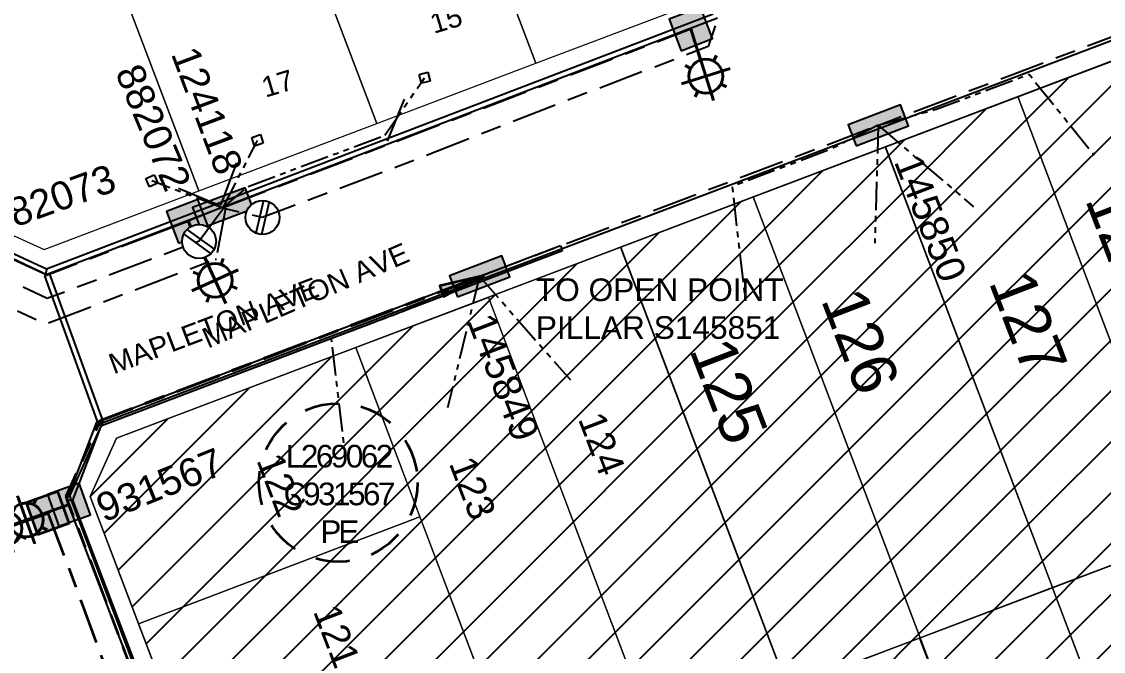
# Model space of a CAD drawing. Header units: metres. Extents: x 308667 to 309873, y 6270550 to 6271594.
# Drawn here: x 309320.8 to 309416.3, y 6271260.3 to 6271315.9 of the extents above; entities that cross this region are included whole.
import ezdxf
from ezdxf.enums import TextEntityAlignment as Align

# ---------------------------------------------------------------- set-up
doc = ezdxf.new("R2010")
doc.units = ezdxf.units.M
for name, pattern in [('Cable Exist UG', [8.2, 4, -1.2, 1.8, -1.2]), ('Dash', [5, 3, -2]), ('PHANTOMX2', [5, 2.5, -0.5, 0.5, -0.5, 0.5, -0.5])]:
    doc.linetypes.add(name, pattern=pattern)
doc.layers.get('0').update_dxf_attribs({"color": 6})
for name, color, linetype, lineweight in [('_User Miscellaneous1', 41, 'Continuous', 13), ('_User Miscellaneous3', 241, 'Continuous', 13), ('_User Miscellaneous6', 11, 'Continuous', 13), ('_User_LV_Exist', 5, 'Continuous', 35), ('Cadastre Developer_SP_NEW', 54, 'Continuous', 15), ('Cadastre Land Parcels_SP_EXT', 96, 'Continuous', 15), ('Cadastre Roads_SP_EXT', 54, 'Continuous', 15), ('Mains_LV_EXT', 161, 'Continuous', 25), ('Mains_LV_SL_EXT', 141, 'Continuous', 25)]:
    doc.layers.add(name, color=color, linetype=linetype, lineweight=lineweight)
for name, color, linetype in [('Equip_LV_EXT', 7, 'Continuous'), ('Equip_SP_SL_EXT', 7, 'Continuous'), ('Mains_LV_New_T84', 2, 'Cable x'), ('Notes', 7, 'Continuous'), ('Services_SP_EXT', 42, 'PHANTOMX2'), ('Services_SP_NEW_UG', 2, 'PHANTOMX2'), ('SupportsUG_SP_LV_EXT', 7, 'Continuous'), ('SupportsUG_SP_LV_SL_EXT', 7, 'Continuous'), ('Trench_SP_EXT', 7, 'Continuous'), ('UG_Details_SP_MISC', 7, 'Continuous')]:
    doc.layers.add(name, color=color, linetype=linetype)
doc.styles.add('COLUMN_LABEL', font='arial.ttf')
doc.styles.add('iecARIAL', font='arial.ttf', dxfattribs={"height": 2})
doc.styles.add('POLE_LABEL', font='arial.ttf', dxfattribs={"height": 2})
doc.styles.get("Standard").update_dxf_attribs({"font": 'arial.ttf'})
doc.linetypes.add('Cable New UG', pattern='A,7,-0.25,["x",Standard,S=2,R=0,X=0.2,Y=-0.8],-2.1', length=9.35)
doc.linetypes.add('Cable x', pattern='A,5,-0.25,["x",Standard,S=2,R=0,X=0,Y=-0.8],-1.5', length=6.75)

# ---------------------------------------------------------------- blocks, each defined once
blk = doc.blocks.new('COLUMN_EXT')
blk.add_hatch(color=256).paths.add_polyline_path([(-1.485, 1.485), (-1.485, -1.485), (1.485, -1.485), (1.485, 1.485)])
blk.add_lwpolyline([(-1.485, -1.485), (1.485, -1.485), (1.485, 1.485), (-1.485, 1.485)], close=True)
for tag, height, style, flags, p in [('ASSET_NUM', 2.5, 'COLUMN_LABEL', 8, (2, 2)), ('STRUCTURE_PLANT_NUMBER', 0.2, 'POLE_LABEL', 9, (1.813, 0.031)), ('STREET_CODE', 0.2, 'COLUMN_LABEL', 9, (1.813, -0.2))]:
    blk.add_attdef(tag, text='', height=height, dxfattribs=dict(style=style, flags=flags)).set_placement(p, align=Align.MIDDLE_LEFT)
at = {"flags": 9}
for tag, p in [('OWNED_BY', (1.813, -0.6)), ('STATE', (1.813, -0.8)), ('COLUMN_TYPE', (1.813, -0.4)), ('USAGE', (1.813, -1)), ('STREETNAME', (1.813, -1.6)), ('SUBURB', (1.813, -1.8)), ('LEGEND', (1.813, -1.2)), ('LOCATION', (1.813, -1.4)), ('NOTES', (1.813, -2))]:
    blk.add_attdef(tag, text='', height=0.2, dxfattribs=at).set_placement(p, align=Align.MIDDLE_LEFT)
at = {"flags": 1}
blk.add_attdef('Z', (1.813, -2.351), '', height=0.2, dxfattribs=at)
blk = doc.blocks.new('PILLAR_EXT')
blk.add_hatch(color=256).paths.add_polyline_path([(-2.475, 0.99), (-2.475, -0.99), (2.475, -0.99), (2.475, 0.99)])
blk.add_lwpolyline([(-2.475, -0.99), (2.475, -0.99), (2.475, 0.99), (-2.475, 0.99)], close=True)
at = {"style": 'iecARIAL', "flags": 8}
blk.add_attdef('ASSET_NUM', (1.5, 3.5), '', height=2.5, dxfattribs=at)
for tag, p, flags in [('OWNED_BY', (0, -0.2), 9), ('STATE', (0, -0.4), 9), ('SUPPORT_TYPE', (0, -0.6), 9), ('USAGE', (0, -0.8), 9), ('LEGEND', (0, -1), 9), ('STREETNAME', (0, -1.8), 9), ('SUBURB', (0, -2), 1), ('LOCATION', (0, -1.2), 9), ('NOTES', (0, -1.4), 9), ('PARENT', (0, -1.6), 9)]:
    blk.add_attdef(tag, p, '', height=0.2, dxfattribs=dict(flags=flags))
blk = doc.blocks.new('*U391')
at = {"lineweight": 40}
for p, q in [((0, 0), (1.76, -3.853)), ((1.447, -3.168), (3.317, -7.261)), ((3.103, -3.282), (2.906, -3.809)), ((4.429, -4.279), (0.335, -6.149)), ((0.449, -4.493), (0.976, -4.69)), ((1.661, -7.147), (1.858, -6.62)), ((4.314, -5.935), (3.787, -5.738))]:
    blk.add_line(p, q, dxfattribs=at)
blk.add_circle((2.382, -5.214), 1.5, dxfattribs=at)
at = {"style": 'iecARIAL', "flags": 8}
blk.add_attdef('ASSET_NUM', (1.5, 1.5), '', height=2.5, dxfattribs=at)
for tag, p, height, flags in [('CONSTRUCTED_VOLTAGE', (0.981, -0.653), 0.2, 9), ('CONTROL_TYPE', (0.981, -0.853), 0.2, 9), ('LANTERN_PURPOSE', (0.981, -1.053), 0.2, 9), ('LNUMBER', (2.181, -3.253), 2.5, 8), ('OPERATING_VOLTAGE', (0.981, -1.653), 0.2, 9), ('ORIENTATION', (0.981, -1.853), 0.2, 9), ('OWNED_BY', (0.981, -2.053), 0.2, 9), ('LANTERN_TYPE', (0.981, -1.253), 0.2, 9), ('NO_PHASES', (0.981, -1.453), 0.2, 9), ('STATE', (0.981, -2.253), 0.2, 9), ('CEXIST', (0.981, -2.653), 0.2, 9), ('CNEW', (0.981, -2.853), 0.2, 9), ('CNUMBER', (0.981, -3.053), 0.2, 9), ('USAGE', (0.981, -2.453), 0.2, 9), ('CREMOVE', (0.981, -3.253), 0.2, 9), ('CREPLACE', (0.981, -3.453), 0.2, 9), ('LKINGHEIGHT', (0.981, -3.653), 0.2, 9), ('LBRACKET', (0.981, -3.853), 0.2, 9), ('LBRACKETVOCAB', (0.981, -4.053), 0.2, 9), ('LCATEGORY', (0.981, -4.253), 0.2, 9), ('LCHARGE1', (0.981, -4.453), 0.2, 9), ('LCHARGE1PERCENT', (0.981, -4.653), 0.2, 9), ('LCHARGE2', (0.981, -4.853), 0.2, 9), ('LCHARGE2PERCENT', (0.981, -5.053), 0.2, 9), ('LCHARGE3', (0.981, -5.253), 0.2, 9), ('LCHARGE3PERCENT', (0.981, -5.453), 0.2, 9), ('LEXIST', (0.981, -5.653), 0.2, 9), ('LLAMP', (0.981, -5.853), 0.2, 9), ('LLAMPVOCAB', (0.981, -6.053), 0.2, 9), ('LMAST', (0.981, -6.253), 0.2, 9), ('LMASTVOCAB', (0.981, -6.453), 0.2, 9), ('LNEW', (0.981, -6.653), 0.2, 9), ('LANTNUMBER', (0.981, -6.853), 0.2, 9), ('LOUTREACH', (0.981, -7.253), 0.2, 9), ('LOUTREACHVOCAB', (0.981, -7.453), 0.2, 9), ('LRATECODE', (0.981, -7.653), 0.2, 9), ('LREMOVE', (0.981, -7.853), 0.2, 9), ('LREPLACE', (0.981, -8.053), 0.2, 9), ('LTYPE', (0.981, -8.253), 0.2, 9), ('LTYPEVOCAB', (0.981, -8.453), 0.2, 9), ('LEGEND', (0.981, -8.653), 0.2, 9), ('STREETNAME', (0.981, -9.253), 0.2, 9), ('SUBURB', (0.981, -9.453), 0.2, 1), ('LOCATION', (0.981, -8.853), 0.2, 9), ('NOTES', (0.981, -9.053), 0.2, 9)]:
    blk.add_attdef(tag, p, '', height=height, dxfattribs=dict(flags=flags))
blk = doc.blocks.new('*U390')
at = {"lineweight": 40}
for p, q in [((0, 0), (0.873, -2.749)), ((0.645, -2.031), (2.008, -6.32)), ((2.275, -2.344), (2.016, -2.843)), ((3.471, -3.494), (-0.818, -4.856)), ((-0.505, -3.227), (-0.006, -3.485)), ((0.378, -6.007), (0.637, -5.507)), ((3.158, -5.124), (2.658, -4.865))]:
    blk.add_line(p, q, dxfattribs=at)
blk.add_circle((1.326, -4.175), 1.5, dxfattribs=at)
at = {"style": 'iecARIAL', "flags": 8}
blk.add_attdef('ASSET_NUM', (1.5, 1.5), '', height=2.5, dxfattribs=at)
for tag, p, height, flags in [('CONSTRUCTED_VOLTAGE', (0.981, -0.653), 0.2, 9), ('CONTROL_TYPE', (0.981, -0.853), 0.2, 9), ('LANTERN_PURPOSE', (0.981, -1.053), 0.2, 9), ('LNUMBER', (2.181, -3.253), 2.5, 8), ('OPERATING_VOLTAGE', (0.981, -1.653), 0.2, 9), ('ORIENTATION', (0.981, -1.853), 0.2, 9), ('OWNED_BY', (0.981, -2.053), 0.2, 9), ('LANTERN_TYPE', (0.981, -1.253), 0.2, 9), ('NO_PHASES', (0.981, -1.453), 0.2, 9), ('STATE', (0.981, -2.253), 0.2, 9), ('CEXIST', (0.981, -2.653), 0.2, 9), ('CNEW', (0.981, -2.853), 0.2, 9), ('CNUMBER', (0.981, -3.053), 0.2, 9), ('USAGE', (0.981, -2.453), 0.2, 9), ('CREMOVE', (0.981, -3.253), 0.2, 9), ('CREPLACE', (0.981, -3.453), 0.2, 9), ('LKINGHEIGHT', (0.981, -3.653), 0.2, 9), ('LBRACKET', (0.981, -3.853), 0.2, 9), ('LBRACKETVOCAB', (0.981, -4.053), 0.2, 9), ('LCATEGORY', (0.981, -4.253), 0.2, 9), ('LCHARGE1', (0.981, -4.453), 0.2, 9), ('LCHARGE1PERCENT', (0.981, -4.653), 0.2, 9), ('LCHARGE2', (0.981, -4.853), 0.2, 9), ('LCHARGE2PERCENT', (0.981, -5.053), 0.2, 9), ('LCHARGE3', (0.981, -5.253), 0.2, 9), ('LCHARGE3PERCENT', (0.981, -5.453), 0.2, 9), ('LEXIST', (0.981, -5.653), 0.2, 9), ('LLAMP', (0.981, -5.853), 0.2, 9), ('LLAMPVOCAB', (0.981, -6.053), 0.2, 9), ('LMAST', (0.981, -6.253), 0.2, 9), ('LMASTVOCAB', (0.981, -6.453), 0.2, 9), ('LNEW', (0.981, -6.653), 0.2, 9), ('LANTNUMBER', (0.981, -6.853), 0.2, 9), ('LOUTREACH', (0.981, -7.253), 0.2, 9), ('LOUTREACHVOCAB', (0.981, -7.453), 0.2, 9), ('LRATECODE', (0.981, -7.653), 0.2, 9), ('LREMOVE', (0.981, -7.853), 0.2, 9), ('LREPLACE', (0.981, -8.053), 0.2, 9), ('LTYPE', (0.981, -8.253), 0.2, 9), ('LTYPEVOCAB', (0.981, -8.453), 0.2, 9), ('LEGEND', (0.981, -8.653), 0.2, 9), ('STREETNAME', (0.981, -9.253), 0.2, 9), ('SUBURB', (0.981, -9.453), 0.2, 1), ('LOCATION', (0.981, -8.853), 0.2, 9), ('NOTES', (0.981, -9.053), 0.2, 9)]:
    blk.add_attdef(tag, p, '', height=height, dxfattribs=dict(flags=flags))
blk = doc.blocks.new('CCP_EXT')
at = {"flags": 9}
for tag, p in [('STATE', (0, -1.8)), ('USAGE', (0, -1.2)), ('LEGEND', (0, -1.4)), ('LIFE_SUPPORT', (0, -1.6)), ('NOTES', (0, -2))]:
    blk.add_attdef(tag, text='', height=0.2, dxfattribs=at).set_placement(p, align=Align.MIDDLE_LEFT)
blk.add_wipeout([(0, 0.566), (0.566, 0), (0, -0.566), (-0.566, 0)])
blk.add_lwpolyline([(-0.566, 0), (0, 0.566), (0.566, 0), (0, -0.566), (-0.566, 0)])
at = {"flags": 1}
blk.add_attdef('Z', (0, 0), '', height=0.2, dxfattribs=at)
at = {"flags": 9}
for tag, p in [('CCP_TYPE', (0, 0)), ('OPERATING_VOLTAGE', (0, -0.6)), ('ORIENTATION', (0, -0.8)), ('OWNED_BY', (0, -1)), ('CONSTRUCTED_VOLTAGE', (0, -0.2)), ('NO_PHASES', (0, -0.4))]:
    blk.add_attdef(tag, text='', height=0.2, dxfattribs=at).set_placement(p, align=Align.MIDDLE_LEFT)
blk = doc.blocks.new('LV_UG_LINKS_CLOSED_EXT')
blk.add_wipeout([(-1.056, 1.057), (-1.18, 0.916), (-1.286, 0.761), (-1.371, 0.594), (-1.435, 0.417), (-1.476, 0.234), (-1.493, 0.047), (-1.487, -0.14), (-1.458, -0.326), (-1.406, -0.506), (-1.331, -0.678), (-1.236, -0.839), (-1.121, -0.988), (-0.988, -1.12), (-0.84, -1.235), (-0.679, -1.331), (-0.506, -1.406), (-0.326, -1.458), (-0.141, -1.487), (0.047, -1.493), (0.233, -1.476), (0.416, -1.435), (0.593, -1.371), (0.76, -1.286), (0.915, -1.181), (1.056, -1.057), (1.18, -0.916), (1.286, -0.761), (1.371, -0.594), (1.435, -0.417), (1.476, -0.234), (1.493, -0.047), (1.487, 0.14), (1.458, 0.326), (1.406, 0.506), (1.331, 0.678), (1.236, 0.839), (1.121, 0.988), (0.988, 1.12), (0.84, 1.235), (0.679, 1.331), (0.506, 1.406), (0.326, 1.458), (0.141, 1.487), (-0.047, 1.493), (-0.233, 1.476), (-0.416, 1.435), (-0.593, 1.371), (-0.76, 1.286), (-0.915, 1.181)])
for p, q in [((-0.25, -1.479), (-0.25, 1.479)), ((0.25, -1.479), (0.25, 1.479))]:
    blk.add_line(p, q)
blk.add_circle((0, 0), 1.5)
at = {"flags": 9}
for tag, p in [('ACTUAL_STATUS', (0, 0)), ('OPERATING_VOLTAGE', (0, -0.6)), ('ORIENTATION', (0, -0.8)), ('STATE', (0, -1)), ('CONSTRUCTED_VOLTAGE', (0, -0.2)), ('NO_PHASES', (0, -0.4)), ('SWITCH_TYPE', (0, -1.2)), ('USAGE', (0, -1.4)), ('NOTES', (0, -1.6))]:
    blk.add_attdef(tag, text='', height=0.2, dxfattribs=at).set_placement(p, align=Align.MIDDLE_LEFT)
at = {"flags": 1}
blk.add_attdef('Z', (0, 0), '', height=0.2, dxfattribs=at)
blk = doc.blocks.new('*U379')
at = {"lineweight": 40}
for p, q in [((-3.022, -3.474), (-4.541, 0.762)), ((-2.901, 0.509), (-3.141, 0)), ((0, 0), (-2.373, -0.851)), ((-1.664, -0.597), (-5.9, -2.116)), ((-5.647, -0.476), (-5.138, -0.716)), ((-4.662, -3.221), (-4.422, -2.713)), ((-1.917, -2.237), (-2.425, -1.997))]:
    blk.add_line(p, q, dxfattribs=at)
blk.add_circle((-3.782, -1.356), 1.5, dxfattribs=at)
at = {"style": 'iecARIAL', "flags": 8}
blk.add_attdef('ASSET_NUM', (1.5, 1.5), '', height=2.5, dxfattribs=at)
for tag, p, height, flags in [('CONSTRUCTED_VOLTAGE', (0.981, -0.653), 0.2, 9), ('CONTROL_TYPE', (0.981, -0.853), 0.2, 9), ('LANTERN_PURPOSE', (0.981, -1.053), 0.2, 9), ('LNUMBER', (2.181, -3.253), 2.5, 8), ('OPERATING_VOLTAGE', (0.981, -1.653), 0.2, 9), ('ORIENTATION', (0.981, -1.853), 0.2, 9), ('OWNED_BY', (0.981, -2.053), 0.2, 9), ('LANTERN_TYPE', (0.981, -1.253), 0.2, 9), ('NO_PHASES', (0.981, -1.453), 0.2, 9), ('STATE', (0.981, -2.253), 0.2, 9), ('CEXIST', (0.981, -2.653), 0.2, 9), ('CNEW', (0.981, -2.853), 0.2, 9), ('CNUMBER', (0.981, -3.053), 0.2, 9), ('USAGE', (0.981, -2.453), 0.2, 9), ('CREMOVE', (0.981, -3.253), 0.2, 9), ('CREPLACE', (0.981, -3.453), 0.2, 9), ('LKINGHEIGHT', (0.981, -3.653), 0.2, 9), ('LBRACKET', (0.981, -3.853), 0.2, 9), ('LBRACKETVOCAB', (0.981, -4.053), 0.2, 9), ('LCATEGORY', (0.981, -4.253), 0.2, 9), ('LCHARGE1', (0.981, -4.453), 0.2, 9), ('LCHARGE1PERCENT', (0.981, -4.653), 0.2, 9), ('LCHARGE2', (0.981, -4.853), 0.2, 9), ('LCHARGE2PERCENT', (0.981, -5.053), 0.2, 9), ('LCHARGE3', (0.981, -5.253), 0.2, 9), ('LCHARGE3PERCENT', (0.981, -5.453), 0.2, 9), ('LEXIST', (0.981, -5.653), 0.2, 9), ('LLAMP', (0.981, -5.853), 0.2, 9), ('LLAMPVOCAB', (0.981, -6.053), 0.2, 9), ('LMAST', (0.981, -6.253), 0.2, 9), ('LMASTVOCAB', (0.981, -6.453), 0.2, 9), ('LNEW', (0.981, -6.653), 0.2, 9), ('LANTNUMBER', (0.981, -6.853), 0.2, 9), ('LOUTREACH', (0.981, -7.253), 0.2, 9), ('LOUTREACHVOCAB', (0.981, -7.453), 0.2, 9), ('LRATECODE', (0.981, -7.653), 0.2, 9), ('LREMOVE', (0.981, -7.853), 0.2, 9), ('LREPLACE', (0.981, -8.053), 0.2, 9), ('LTYPE', (0.981, -8.253), 0.2, 9), ('LTYPEVOCAB', (0.981, -8.453), 0.2, 9), ('LEGEND', (0.981, -8.653), 0.2, 9), ('STREETNAME', (0.981, -9.253), 0.2, 9), ('SUBURB', (0.981, -9.453), 0.2, 1), ('LOCATION', (0.981, -8.853), 0.2, 9), ('NOTES', (0.981, -9.053), 0.2, 9)]:
    blk.add_attdef(tag, p, '', height=height, dxfattribs=dict(flags=flags))
blk = doc.blocks.new('*U416')
h = blk.add_hatch(color=256)
h.dxf.hatch_style = 1
h.paths.add_polyline_path([(-1.717, 3.613), (-0.452, -0.215), (0.452, 0.215)])
blk.add_line((-0.215, 0.452), (-1.717, 3.613))
at = {"flags": 128}
blk.add_lwpolyline([(-1.717, 3.613), (-0.452, -0.215), (0.452, 0.215)], close=True, dxfattribs=at)
blk.add_circle((0, 0), 0.0001)

msp = doc.modelspace()

# ---------------------------------------------------------------- hatches: boundary and pattern name
at = {"layer": 'Notes'}
h = msp.add_hatch(dxfattribs=at)
h.set_pattern_fill('ANSI31', color=256)
h.paths.add_polyline_path([(309443.823, 6271322.526), (309432.133, 6271318.099), (309446.855, 6271279.201), (309458.543, 6271283.633)], flags=16)
h.paths.add_polyline_path([(309420.443, 6271313.672), (309408.754, 6271309.245), (309423.478, 6271270.338), (309423.481, 6271270.331), (309435.166, 6271274.769)])
h.paths.add_polyline_path([(309424.839, 6271305.134), (309428.916, 6271294.525), (309434.635, 6271296.723), (309430.558, 6271307.332)], flags=24)
h.paths.add_polyline_path([(309413.242, 6271300.737), (309417.32, 6271290.128), (309423.039, 6271292.326), (309418.961, 6271302.935)], flags=24)
h.paths.add_polyline_path([(309404.819, 6271293.483), (309408.884, 6271282.906), (309414.508, 6271285.067), (309410.443, 6271295.644)], flags=24)
h = msp.add_hatch(dxfattribs=at)
h.set_pattern_fill('ANSI31', color=256)
h.paths.add_polyline_path([(309408.754, 6271309.245), (309397.064, 6271304.819), (309411.788, 6271265.913), (309423.478, 6271270.338)])
h.paths.add_polyline_path([(309413.242, 6271300.737), (309417.32, 6271290.128), (309423.039, 6271292.326), (309418.961, 6271302.935)], flags=24)
h.paths.add_polyline_path([(309404.819, 6271293.483), (309408.884, 6271282.906), (309414.508, 6271285.067), (309410.443, 6271295.644)], flags=24)
h.paths.add_polyline_path([(309389.925, 6271291.894), (309394.003, 6271281.285), (309399.722, 6271283.483), (309395.644, 6271294.092)], flags=24)
h = msp.add_hatch(dxfattribs=at)
h.set_pattern_fill('ANSI31', color=256)
h.paths.add_polyline_path([(309397.017, 6271304.801), (309385.374, 6271300.392), (309400.102, 6271261.475), (309411.79, 6271265.906), (309411.788, 6271265.913)])
h.paths.add_polyline_path([(309404.819, 6271293.483), (309408.884, 6271282.906), (309414.508, 6271285.067), (309410.443, 6271295.644)], flags=24)
h.paths.add_polyline_path([(309389.925, 6271291.894), (309394.003, 6271281.285), (309399.722, 6271283.483), (309395.644, 6271294.092)], flags=24)
h.paths.add_polyline_path([(309378.3, 6271287.486), (309382.377, 6271276.877), (309388.096, 6271279.075), (309384.019, 6271289.684)], flags=24)
h = msp.add_hatch(dxfattribs=at)
h.set_pattern_fill('ANSI31', color=256)
h.paths.add_polyline_path([(309385.374, 6271300.392), (309329.159, 6271279.105), (309326.836, 6271273.948), (309338.707, 6271242.678), (309355.837, 6271211.014), (309361.48, 6271208.914), (309412.652, 6271228.314), (309400.062, 6271261.459), (309400.102, 6271261.475)])
h.paths.add_polyline_path([(309404.819, 6271293.483), (309408.884, 6271282.906), (309414.508, 6271285.067), (309410.443, 6271295.644)], flags=24)
h.paths.add_polyline_path([(309389.925, 6271291.894), (309394.003, 6271281.285), (309399.722, 6271283.483), (309395.644, 6271294.092)], flags=24)
h.paths.add_polyline_path([(309378.3, 6271287.486), (309382.377, 6271276.877), (309388.096, 6271279.075), (309384.019, 6271289.684)], flags=24)
h.paths.add_polyline_path([(309366.824, 6271283.125), (309370.889, 6271272.548), (309376.513, 6271274.709), (309372.448, 6271285.286)], flags=24)
h.paths.add_polyline_path([(309355.696, 6271278.915), (309359.774, 6271268.304), (309365.497, 6271270.504), (309361.419, 6271281.114)], flags=24)
h.paths.add_polyline_path([(309338.769, 6271279.423), (309342.834, 6271268.845), (309348.457, 6271271.007), (309344.392, 6271281.584)], flags=24)
h.paths.add_polyline_path([(309343.969, 6271265.71), (309348.034, 6271255.132), (309353.658, 6271257.294), (309349.593, 6271267.871)], flags=24)
h.paths.add_polyline_path([(309348.707, 6271252.976), (309352.784, 6271242.367), (309358.503, 6271244.565), (309354.426, 6271255.174)], flags=24)
h.paths.add_polyline_path([(309353.683, 6271239.926), (309357.761, 6271229.317), (309363.48, 6271231.514), (309359.402, 6271242.124)], flags=24)
h.paths.add_polyline_path([(309359.675, 6271224.052), (309363.753, 6271213.443), (309369.472, 6271215.641), (309365.394, 6271226.25)], flags=24)
h.paths.add_polyline_path([(309369.233, 6271243.694), (309373.298, 6271233.117), (309378.922, 6271235.278), (309374.857, 6271245.855)], flags=24)
h.paths.add_polyline_path([(309380.062, 6271247.818), (309384.139, 6271237.209), (309389.858, 6271239.407), (309385.781, 6271250.016)], flags=24)
h.paths.add_polyline_path([(309391.762, 6271252.254), (309395.84, 6271241.645), (309401.559, 6271243.843), (309397.481, 6271254.452)], flags=24)
h.paths.add_polyline_path([(309403.912, 6271256.843), (309407.978, 6271246.266), (309413.601, 6271248.427), (309409.536, 6271259.004)], flags=24)
h = msp.add_hatch(dxfattribs=at)
h.set_pattern_fill('ANSI31', color=256)
h.paths.add_polyline_path([(309411.793, 6271265.899), (309411.79, 6271265.906), (309400.126, 6271261.484), (309412.652, 6271228.314), (309401.561, 6271224.109), (309401.585, 6271221.98), (309448.298, 6271239.979), (309442.568, 6271238.051), (309435.27, 6271235.285), (309434.048, 6271236.429), (309424.358, 6271232.755)])
h.paths.add_polyline_path([(309482.78, 6271254.906), (309471.112, 6271250.477), (309471.112, 6271250.477), (309459.495, 6271246.073), (309446.924, 6271279.227), (309458.545, 6271283.625), (309458.54, 6271283.64), (309470.231, 6271288.064)], flags=16)
h.paths.add_polyline_path([(309458.545, 6271283.625), (309446.924, 6271279.227), (309459.495, 6271246.073), (309471.093, 6271250.47)], flags=0)
h.paths.add_polyline_path([(309391.762, 6271252.254), (309395.84, 6271241.645), (309401.559, 6271243.843), (309397.481, 6271254.452)], flags=24)
h.paths.add_polyline_path([(309403.912, 6271256.843), (309407.978, 6271246.266), (309413.601, 6271248.427), (309409.536, 6271259.004)], flags=24)
h.paths.add_polyline_path([(309441.66, 6271255.717), (309446.294, 6271243.645), (309449.869, 6271245.017), (309445.235, 6271257.089)], flags=24)
h.paths.add_polyline_path([(309426.946, 6271265.576), (309431.011, 6271254.999), (309436.634, 6271257.16), (309432.569, 6271267.738)], flags=24)
h.paths.add_polyline_path([(309438.545, 6271269.974), (309442.61, 6271259.397), (309448.233, 6271261.558), (309444.168, 6271272.135)], flags=24)
h.paths.add_polyline_path([(309415.011, 6271261.07), (309419.089, 6271250.459), (309424.812, 6271252.659), (309420.734, 6271263.269)], flags=24)
h = msp.add_hatch(dxfattribs=at)
h.set_pattern_fill('ANSI31', color=256)
h.paths.add_polyline_path([(309423.481, 6271270.331), (309423.478, 6271270.338), (309411.793, 6271265.899), (309424.358, 6271232.755), (309436.027, 6271237.179)])
h.paths.add_polyline_path([(309403.912, 6271256.843), (309407.978, 6271246.266), (309413.601, 6271248.427), (309409.536, 6271259.004)], flags=24)
h.paths.add_polyline_path([(309426.946, 6271265.576), (309431.011, 6271254.999), (309436.634, 6271257.16), (309432.569, 6271267.738)], flags=24)
h.paths.add_polyline_path([(309415.011, 6271261.07), (309419.089, 6271250.459), (309424.812, 6271252.659), (309420.734, 6271263.269)], flags=24)

# ---------------------------------------------------------------- linework, layer by layer
at = {"layer": '_User Miscellaneous1', "color": 1, "flags": 128}
for points in [[(309435.166, 6271274.769), (309423.481, 6271270.331), (309408.741, 6271309.279), (309420.432, 6271313.703), (309435.166, 6271274.769)], [(309423.478, 6271270.338), (309411.788, 6271265.913), (309397.007, 6271304.83), (309408.741, 6271309.279), (309423.478, 6271270.338)], [(309411.79, 6271265.906), (309400.102, 6271261.475), (309385.367, 6271300.409), (309397.053, 6271304.847), (309411.79, 6271265.906)], [(309400.102, 6271261.475), (309388.411, 6271257.05), (309373.653, 6271295.976), (309385.367, 6271300.409), (309400.126, 6271261.484)], [(309436.027, 6271237.179), (309424.358, 6271232.755), (309411.793, 6271265.899), (309423.478, 6271270.338), (309436.027, 6271237.179)], [(309424.34, 6271232.745), (309412.646, 6271228.329), (309400.062, 6271261.459), (309411.793, 6271265.899), (309424.359, 6271232.752)], [(309412.651, 6271228.316), (309400.964, 6271223.883), (309388.417, 6271257.036), (309400.126, 6271261.484), (309412.651, 6271228.316)]]:
    msp.add_lwpolyline(points, dxfattribs=at)
at = {"layer": '_User Miscellaneous6', "lineweight": -2}
for p, q in [((309323.238, 6271293.599), (309323.013, 6271293.517)), ((309323.238, 6271293.599), (309327.99, 6271280.524)), ((309322.787, 6271293.435), (309323.013, 6271293.517)), ((309322.787, 6271293.435), (309327.539, 6271280.36)), ((309327.539, 6271280.36), (309327.764, 6271280.442)), ((309327.99, 6271280.524), (309327.764, 6271280.442))]:
    msp.add_line(p, q, dxfattribs=at)
at = {"layer": '_User_LV_Exist', "color": 2, "linetype": 'Cable Exist UG', "flags": 128}
msp.add_lwpolyline([(309361.239, 6271293.332), (309327.694, 6271280.613), (309324.691, 6271273.945), (309334.164, 6271248.96)], dxfattribs=at)
at = {"layer": '_User_LV_Exist', "color": 4, "linetype": 'Cable Exist UG', "flags": 128}
msp.add_lwpolyline([(309323.09, 6271272.49), (309324.815, 6271267.976), (309328.161, 6271258.892), (309327.718, 6271257.088), (309330.386, 6271250.193), (309333.857, 6271248.797)], dxfattribs=at)
at = {"layer": '_User_LV_Exist', "linetype": 'Dash'}
msp.add_circle((309348.734, 6271275.184), 7, dxfattribs=at)
at = {"layer": 'Cadastre Developer_SP_NEW'}
for points in [[(309388.415, 6271257.042), (309376.724, 6271252.618), (309361.988, 6271291.553), (309373.676, 6271295.985), (309388.414, 6271257.043)], [(309376.726, 6271252.611), (309365.038, 6271248.18), (309350.3, 6271287.122), (309361.991, 6271291.546), (309376.726, 6271252.611)], [(309331.104, 6271262.716), (309326.836, 6271273.948), (309329.157, 6271279.106), (309350.3, 6271287.122), (309355.944, 6271272.155), (309331.1, 6271262.715)], [(309336.068, 6271249.633), (309331.1, 6271262.715), (309355.944, 6271272.155), (309360.917, 6271259.068), (309336.067, 6271249.632)]]:
    msp.add_lwpolyline(points, dxfattribs=at)
at = {"layer": 'Cadastre Land Parcels_SP_EXT', "linetype": 'Continuous'}
for points in [[(309379.839, 6271317.393), (309382.161, 6271322.552), (309372.914, 6271346.914), (309355.519, 6271340.314), (309366.183, 6271312.217), (309379.839, 6271317.393)], [(309366.183, 6271312.217), (309355.519, 6271340.314), (309341.49, 6271334.992), (309352.152, 6271306.899), (309366.183, 6271312.217)], [(309352.152, 6271306.899), (309341.49, 6271334.992), (309340.648, 6271334.672), (309325.778, 6271329.03), (309336.438, 6271300.943), (309352.152, 6271306.899)], [(309336.438, 6271300.943), (309325.778, 6271329.03), (309308.383, 6271322.43), (309317.618, 6271298.089), (309322.783, 6271295.766), (309336.438, 6271300.943)]]:
    msp.add_lwpolyline(points, close=True, dxfattribs=at)
at = {"layer": 'Mains_LV_New_T84', "color": 2, "linetype": 'Cable Exist UG', "flags": 128}
for points in [[(309361.22, 6271293.401), (309361.22, 6271293.401), (309361.22, 6271293.401), (309373.119, 6271297.912), (309408.032, 6271311.149), (309443.097, 6271324.443), (309506.377, 6271348.347), (309512.568, 6271350.792), (309508.349, 6271353.852), (309508.349, 6271353.852), (309505.248, 6271357.293), (309505.248, 6271357.293), (309505.248, 6271357.293), (309502.572, 6271359.772), (309496.747, 6271357.985), (309481.728, 6271352.271), (309478.752, 6271356.971)], [(309361.22, 6271293.401), (309327.676, 6271280.682), (309324.672, 6271274.014), (309334.145, 6271249.029)]]:
    msp.add_lwpolyline(points, dxfattribs=at)
at = {"layer": 'Services_SP_NEW_UG', "color": 2, "flags": 128}
for points in [[(309396.41, 6271306.743), (309401.622, 6271308.184), (309409.726, 6271311.257), (309415.477, 6271304.102)], [(309396.41, 6271306.743), (309392.135, 6271304.587), (309383.508, 6271301.316), (309384.612, 6271291.681)], [(309396.41, 6271306.743), (309396.1, 6271296.343)], [(309396.41, 6271306.743), (309404.817, 6271299.552)], [(309361.22, 6271293.401), (309354.819, 6271290.439), (309348.103, 6271287.893), (309349.206, 6271278.531)], [(309361.22, 6271293.401), (309358.392, 6271281.795)], [(309361.22, 6271293.401), (309369.227, 6271284.263)]]:
    msp.add_lwpolyline(points, dxfattribs=at)
at = {"layer": 'Trench_SP_EXT', "linetype": 'Cable Exist UG'}
for points in [[(309353.077, 6271305.348), (309354.682, 6271309.264)], [(309338.357, 6271299.68), (309339.876, 6271303.664)], [(309338.319, 6271299.632), (309334.008, 6271301.413)]]:
    msp.add_lwpolyline(points, dxfattribs=at)
at = {"layer": 'UG_Details_SP_MISC'}
for p, q in [((309316.326, 6271296.611), (309322.952, 6271293.553)), ((309316.706, 6271296.964), (309322.97, 6271294.073)), ((309368.36, 6271296.11), (309368.445, 6271295.885)), ((309368.53, 6271295.661), (309368.445, 6271295.885)), ((309322.952, 6271293.553), (309322.961, 6271293.813)), ((309322.97, 6271294.073), (309322.961, 6271293.813)), ((309327.402, 6271280.529), (309324.753, 6271273.62)), ((309327.402, 6271280.529), (309327.587, 6271280.343)), ((309327.773, 6271280.157), (309327.587, 6271280.343)), ((309327.773, 6271280.157), (309325.267, 6271273.62)), ((309324.753, 6271273.62), (309333.929, 6271249.708)), ((309324.753, 6271273.62), (309325.01, 6271273.62)), ((309325.267, 6271273.62), (309325.01, 6271273.62)), ((309325.267, 6271273.62), (309334.377, 6271249.88))]:
    msp.add_line(p, q, dxfattribs=at)
at = {"layer": 'UG_Details_SP_MISC', "color": 7, "flags": 128}
msp.add_lwpolyline([(309327.896, 6271280.446), (309324.997, 6271274.003), (309330.774, 6271258.784), (309336.393, 6271243.983), (309337.157, 6271241.969), (309338.726, 6271239.069), (309345.515, 6271226.52), (309350.51, 6271217.288), (309354.645, 6271209.644), (309361.583, 6271207.135)], dxfattribs=at)

# ---------------------------------------------------------------- block references
at = {"layer": '_User_LV_Exist', "color": 5, "linetype": 'Cable New UG', "lineweight": 0, "rotation": 264.9761996801508}
msp.add_blockref('*U416', (309357.864, 6271292.082), dxfattribs=at)
at = {"layer": '_User_LV_Exist', "rotation": 19.72698779814948}
msp.add_blockref('COLUMN_EXT', (309323.09, 6271272.49), dxfattribs=at)
at = {"layer": '_User_LV_Exist', "linetype": 'Cable New UG'}
msp.add_blockref('*U379', (309323.09, 6271272.49), dxfattribs=at)
at = {"layer": 'Equip_SP_SL_EXT'}
for name, p in [('*U390', (309379.858, 6271315.254)), ('*U391', (309335.484, 6271298.263))]:
    msp.add_blockref(name, p, dxfattribs=at)
at = {"layer": 'Equip_SP_SL_EXT', "linetype": 'Cable New UG'}
msp.add_blockref('*U379', (309324.966, 6271273.239), dxfattribs=at)
at = {"layer": 'SupportsUG_SP_LV_EXT'}
ref = msp.add_blockref('PILLAR_EXT', (309338.543, 6271299.425), dxfattribs=dict(at, rotation=20.87310274111544))
ref.add_attrib('ASSET_NUM', '124118', dxfattribs={"layer": '0', "height": 2.5, "rotation": 290.62112, "style": 'iecARIAL'}).set_placement((309339.22, 6271302.597), align=Align.MIDDLE_RIGHT)
ref = msp.add_blockref('PILLAR_EXT', (309396.41, 6271306.743), dxfattribs=dict(at, rotation=20.76339610994192))
ref.add_attrib('ASSET_NUM', '145850', dxfattribs={"layer": '0', "height": 2.5, "rotation": 291}).set_placement((309398.941, 6271303.994), align=Align.MIDDLE_LEFT)
ref = msp.add_blockref('PILLAR_EXT', (309361.22, 6271293.401), dxfattribs=dict(at, rotation=20.76339611249099))
ref.add_attrib('ASSET_NUM', '145849', dxfattribs={"layer": '0', "height": 2.5, "rotation": 291}).set_placement((309361.247, 6271289.937), align=Align.MIDDLE_LEFT)
at = {"layer": 'SupportsUG_SP_LV_SL_EXT'}
ref = msp.add_blockref('COLUMN_EXT', (309379.858, 6271315.254), dxfattribs=dict(at, rotation=21.19779674550839))
ref.add_attrib('ASSET_NUM', '882071', dxfattribs={"layer": '0', "height": 2.5, "rotation": 290.64351, "style": 'COLUMN_LABEL'}).set_placement((309379.124, 6271317.656), align=Align.TOP_RIGHT)
ref = msp.add_blockref('COLUMN_EXT', (309335.484, 6271298.263), dxfattribs=dict(at, rotation=21.08839265223682))
ref.add_attrib('ASSET_NUM', '882072', dxfattribs={"layer": '0', "height": 2.5, "rotation": 292.7803, "style": 'COLUMN_LABEL'}).set_placement((309335.823, 6271301.664), align=Align.TOP_RIGHT)
ref = msp.add_blockref('COLUMN_EXT', (309315.526, 6271298.646), dxfattribs=dict(at, rotation=290.543597357015))
ref.add_attrib('ASSET_NUM', '882073', dxfattribs={"layer": '0', "height": 2.5, "rotation": 20.00544, "style": 'COLUMN_LABEL'}).set_placement((309317.526, 6271299.396), align=Align.TOP_LEFT)
ref = msp.add_blockref('COLUMN_EXT', (309324.966, 6271273.239), dxfattribs=dict(at, rotation=19.72698779814948))
ref.add_attrib('ASSET_NUM', '931567', dxfattribs={"layer": '0', "height": 2.5, "rotation": 22, "style": 'COLUMN_LABEL'}).set_placement((309327.563, 6271272.809), align=Align.MIDDLE_LEFT)

# ---------------------------------------------------------------- texts
at = {"layer": '_User Miscellaneous1', "ltscale": 2}
for s, p in [('128', (309415.193, 6271295.398)), ('127', (309406.684, 6271288.13)), ('126', (309391.875, 6271286.556)), ('125', (309380.25, 6271282.147))]:
    msp.add_text(s, height=4, rotation=291.02293, dxfattribs=at).set_placement(p, align=Align.BOTTOM_CENTER)
at = {"layer": '_User_LV_Exist'}
msp.add_text('MAPLETON AVE', height=1.8, rotation=20.79107, dxfattribs=at).set_placement((309328.908, 6271284.734))
at = {"layer": '_User_LV_Exist', "lineweight": -2, "insert": (309366.18, 6271293.214), "char_height": 2, "attachment_point": 1}
msp.add_mtext_dynamic_manual_height_columns('TO OPEN POINT\\PPILLAR S145851', width=31.7886, gutter_width=12.5, heights=[0], dxfattribs=at)
at = {"layer": '_User_LV_Exist', "insert": (309348.734, 6271274.184), "char_height": 2, "attachment_point": 5}
msp.add_mtext('{\\T0.8;L269062\\PC931567\\PPE}', dxfattribs=at)
at = {"layer": 'Cadastre Developer_SP_NEW'}
for s, p in [('124', (309370.21, 6271277.941)), ('122', (309341.817, 6271274.302)), ('123', (309358.813, 6271274.025)), ('121', (309346.816, 6271260.948))]:
    msp.add_text(s, height=2.4, rotation=291.02293, dxfattribs=at).set_placement(p, align=Align.BOTTOM_CENTER)
at = {"layer": 'Cadastre Land Parcels_SP_EXT'}
for s, rotation, p in [('15', 16.59438, (309357.174, 6271314.813)), ('17', 16.59181, (309342.301, 6271309.176))]:
    msp.add_text(s, height=1.8, rotation=rotation, dxfattribs=at).set_placement(p)
at = {"layer": 'Cadastre Roads_SP_EXT'}
msp.add_text('MAPLETON AVE', height=1.8, rotation=23.39656, dxfattribs=at).set_placement((309337.229, 6271287.008))

# ---------------------------------------------------------------- next in the draw order: block references
at = {"layer": 'Equip_LV_EXT'}
for p, rotation in [((309342.048, 6271298.605), 166.8305212092409), ((309336.442, 6271296.488), 54.41666350228545)]:
    msp.add_blockref('LV_UG_LINKS_CLOSED_EXT', p, dxfattribs=dict(at, rotation=rotation))
at = {"layer": 'Services_SP_EXT'}
for p, rotation in [((309356.364, 6271310.939), 239.637588443791), ((309341.611, 6271305.411), 242.8731025271539), ((309332.268, 6271301.848), 338.8731024404054)]:
    msp.add_blockref('CCP_EXT', p, dxfattribs=dict(at, rotation=rotation))

# ---------------------------------------------------------------- next in the draw order: linework, layer by layer
at = {"layer": '_User Miscellaneous1', "linetype": 'Continuous'}
msp.add_line((309443.805, 6271322.573), (309329.157, 6271279.106), dxfattribs=at)
msp.add_lwpolyline([(309551.302, 6271318.803), (309524.093, 6271349.027), (309517.677, 6271350.582), (309443.805, 6271322.573), (309329.157, 6271279.106)], dxfattribs=at)
at = {"layer": '_User Miscellaneous3', "linetype": 'Continuous'}
msp.add_lwpolyline([(309443.825, 6271322.526), (309329.159, 6271279.105), (309326.836, 6271273.948), (309338.694, 6271242.673), (309355.811, 6271211.003)], dxfattribs=at)
at = {"layer": 'Cadastre Developer_SP_NEW'}
msp.add_lwpolyline([(309551.302, 6271318.803), (309458.54, 6271283.64), (309443.805, 6271322.573), (309329.157, 6271279.106), (309326.836, 6271273.948), (309338.707, 6271242.678), (309355.837, 6271211.014), (309361.48, 6271208.914), (309573.017, 6271289.11), (309574.081, 6271293.501), (309551.302, 6271318.803)], dxfattribs=at)
at = {"layer": 'Mains_LV_EXT', "linetype": 'Cable Exist UG', "flags": 128}
for points in [[(309478.861, 6271356.876), (309477.969, 6271354.652), (309478.861, 6271350.713), (309478.861, 6271350.713), (309477.013, 6271350.017), (309472.382, 6271348.182), (309458.473, 6271342.836), (309444.517, 6271337.473), (309442.366, 6271334.504), (309442.366, 6271334.504), (309431.157, 6271330.197), (309429.625, 6271329.631), (309426.603, 6271330.647), (309404.137, 6271322.349), (309396.62, 6271325.339), (309383.728, 6271320.5), (309383.728, 6271320.5), (309381.398, 6271313.699), (309381.398, 6271313.699), (309367.902, 6271308.524), (309353.938, 6271303.07), (309342.017, 6271298.593), (309338.543, 6271299.425)], [(309338.652, 6271299.479), (309336.447, 6271296.496), (309323.04, 6271291.437), (309314.501, 6271295.448), (309313.215, 6271299.091), (309314.151, 6271302.34), (309306.892, 6271321.667)], [(309338.779, 6271299.397), (309337.941, 6271294.913), (309337.941, 6271294.913), (309322.891, 6271289.169), (309313.046, 6271293.835), (309311.491, 6271297.825), (309311.491, 6271297.825), (309301.03, 6271298.102), (309296.288, 6271288.164), (309296.288, 6271288.164), (309277.664, 6271281.15), (309276.029, 6271284.571)]]:
    msp.add_lwpolyline(points, dxfattribs=at)
at = {"layer": 'Mains_LV_SL_EXT', "linetype": 'Cable Exist UG'}
for points in [[(309338.584, 6271299.492), (309379.858, 6271315.254)], [(309338.6, 6271299.536), (309335.484, 6271298.263)], [(309335.618, 6271298.318), (309333.302, 6271297.43), (309333.302, 6271297.43), (309323.059, 6271293.515), (309316.318, 6271296.7), (309315.526, 6271298.646)]]:
    msp.add_lwpolyline(points, dxfattribs=at)
at = {"layer": 'Services_SP_EXT'}
for points in [[(309338.516, 6271299.435), (309340.787, 6271301.336), (309340.787, 6271301.336), (309352.859, 6271305.869), (309356.364, 6271310.939)], [(309338.543, 6271299.425), (309341.611, 6271305.411)], [(309338.543, 6271299.425), (309332.268, 6271301.848)]]:
    msp.add_lwpolyline(points, dxfattribs=at)
at = {"layer": 'UG_Details_SP_MISC'}
for p, q in [((309322.97, 6271294.073), (309381.85, 6271316.595)), ((309322.952, 6271293.553), (309382.232, 6271316.228)), ((309368.36, 6271296.11), (309327.402, 6271280.529)), ((309368.53, 6271295.661), (309327.773, 6271280.157))]:
    msp.add_line(p, q, dxfattribs=at)
at = {"layer": 'UG_Details_SP_MISC', "color": 7, "flags": 128}
msp.add_lwpolyline([(309524.607, 6271350.628), (309517.566, 6271352.358), (309327.896, 6271280.446)], dxfattribs=at)

doc.saveas('drawing.dxf')
